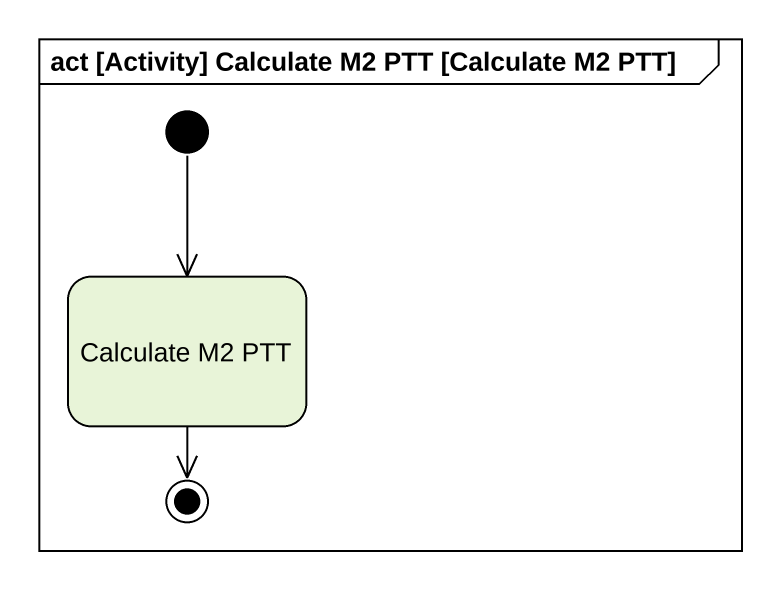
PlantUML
@startuml
mainframe act [Activity] Calculate M2 PTT [Calculate M2 PTT]
hide empty description
state "Calculate M2 PTT" as Calculate_M2_PTT
[*] --> Calculate_M2_PTT
Calculate_M2_PTT --> [*]
@enduml
